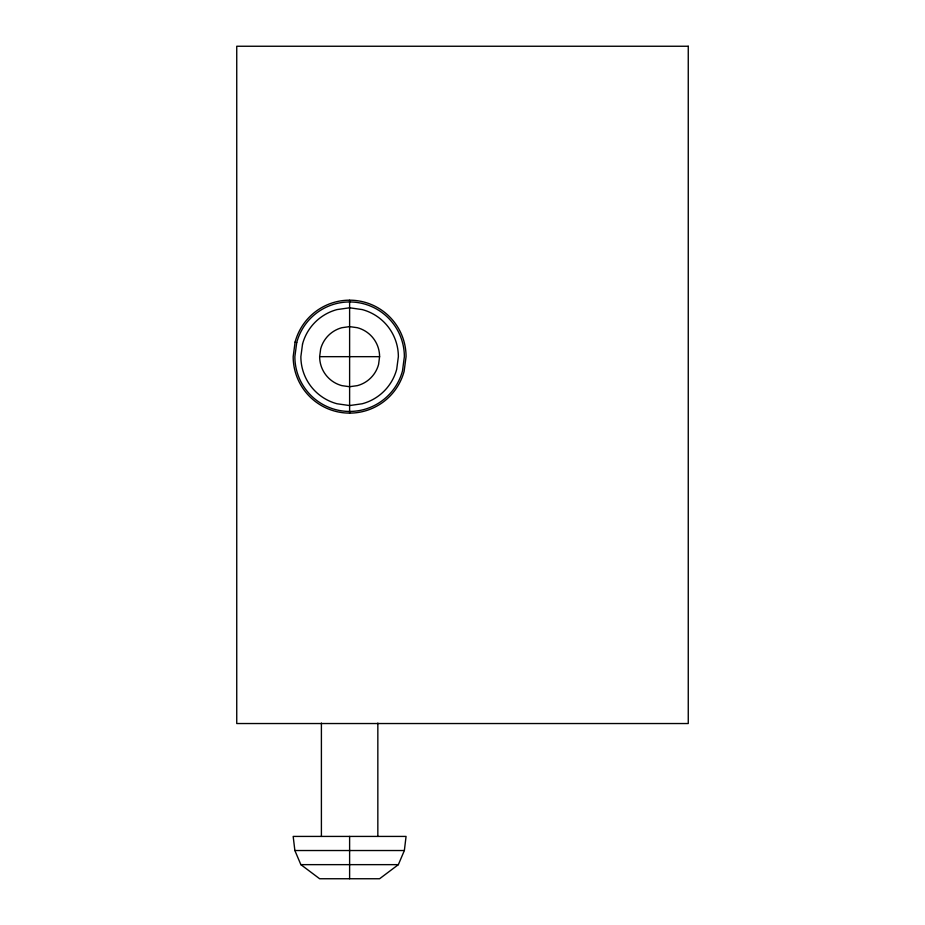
<?xml version="1.0" encoding="UTF-8"?>
<svg xmlns="http://www.w3.org/2000/svg" width="925" height="925" viewBox="0 0 925 925"><rect width="100%" height="100%" fill="white"/><g stroke="black" fill="none" stroke-linecap="round" stroke-linejoin="round"><path stroke-width="1.39" d="M404.364 850.526L406.063 836.42L293.179 836.42L294.867 850.526L300.868 864.644L319.645 878.75L379.597 878.75L398.363 864.644L404.364 850.526L294.867 850.526M319.645 356.668L320.663 348.91A29.982 29.982 0 0 1 341.857 327.716L349.615 326.618L357.374 327.716A29.982 29.982 0 0 1 379.597 356.668L378.579 364.438A29.982 29.982 0 0 1 357.374 385.632L349.615 386.731L341.857 385.632A29.982 29.982 0 0 1 319.645 356.668L379.597 356.668M300.868 864.644L398.363 864.644M377.839 723.061L377.839 836.42M349.615 300.232L349.615 413.117M349.615 836.42L349.615 878.75M321.403 723.061L321.403 836.42M295.098 342.065L293.179 356.668A56.437 56.437 0 0 0 404.132 371.283L406.063 356.668A56.437 56.437 0 0 0 295.098 342.065M296.74 342.504L294.867 356.668A54.748 54.748 0 0 0 402.502 370.844L404.364 356.668A54.748 54.748 0 0 0 296.74 342.504M302.533 344.054L300.868 356.668A48.747 48.747 0 0 0 337.001 403.762L349.615 405.555L362.23 403.762A48.747 48.747 0 0 0 396.698 369.295L398.363 356.668A48.747 48.747 0 0 0 362.23 309.586L349.615 307.794L337.001 309.586A48.747 48.747 0 0 0 302.533 344.054M688.258 46.25L236.742 46.25L236.742 723.535L688.258 723.535L688.258 46.25"/></g></svg>
